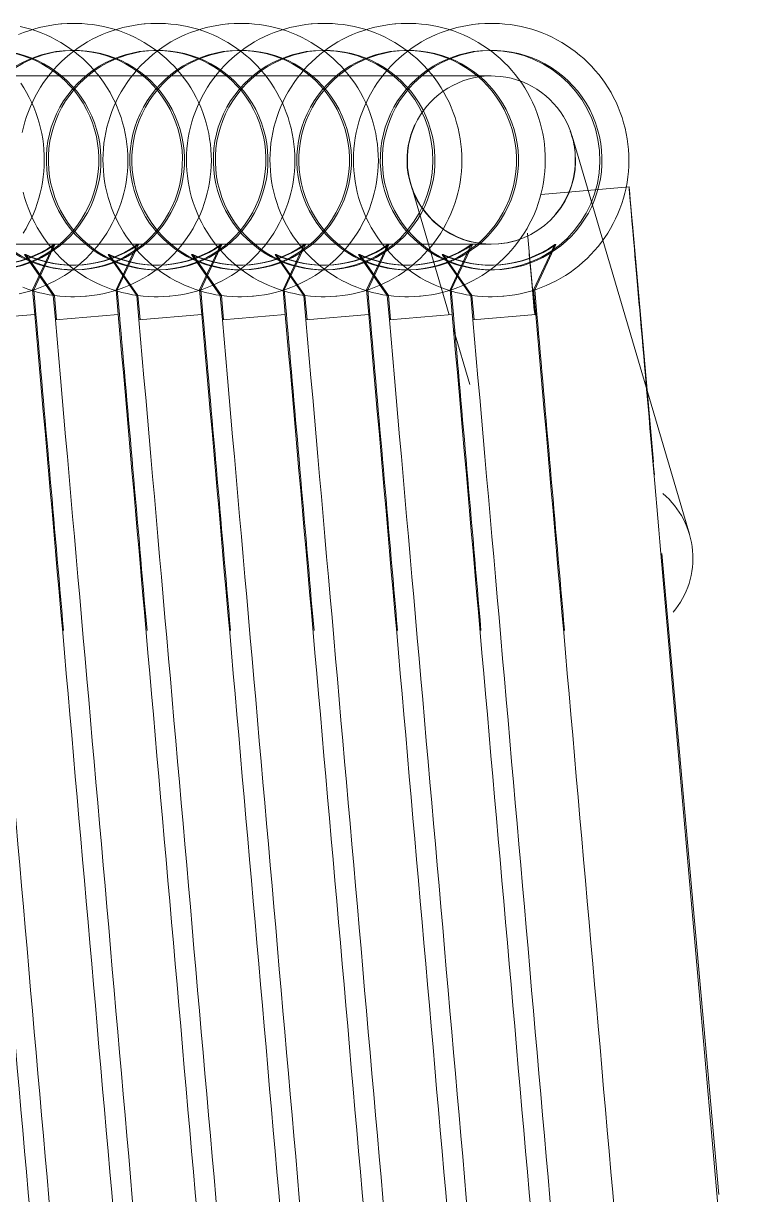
# Model space of a CAD drawing. Header units: metres. Extents: x 4238 to 4687, y -1 to 29.
# Drawn here: x 4322.9133 to 4322.948, y 16.8754 to 16.9311 of the extents above; entities that cross this region are included whole.
import ezdxf

# ---------------------------------------------------------------- set-up
doc = ezdxf.new("R2010")
doc.units = ezdxf.units.M
doc.layers.add('Q-SPCQ', color=91, linetype='Continuous', lineweight=5)

# ---------------------------------------------------------------- blocks, each defined once
blk = doc.blocks.new('Static Line_Sayfa_Metal Deck_Pan Mount - Up to 15 _ pitch - Max 2 Users-1847625-SECTION - GRIDS C4-C5')
at = {"layer": 'Q-SPCQ'}
for p, q in [((4322.915731, 16.931147), (4322.915643, 16.931147)), ((4322.919699, 16.931147), (4322.919611, 16.931147)), ((4322.923668, 16.931147), (4322.92358, 16.931147)), ((4322.927636, 16.931147), (4322.927548, 16.931147)), ((4322.931604, 16.931147), (4322.931517, 16.931147)), ((4322.935573, 16.931147), (4322.935485, 16.931147)), ((4322.93553, 16.928647), (4322.883939, 16.928647)), ((4322.944957, 16.90685), (4322.939382, 16.925779)), ((4322.931708, 16.923518), (4322.933541, 16.917294)), ((4322.942086, 16.923371), (4322.937899, 16.923004)), ((4322.94325, 16.910302), (4322.942245, 16.921606)), ((4322.937264, 16.92117), (4322.937608, 16.917306)), ((4322.883939, 16.920647), (4322.93553, 16.920647)), ((4322.913737, 16.918474), (4322.914741, 16.920628)), ((4322.914796, 16.920628), (4322.913792, 16.918474)), ((4322.914796, 16.920628), (4322.914741, 16.920628)), ((4322.917705, 16.918474), (4322.918709, 16.920628)), ((4322.918765, 16.920628), (4322.91776, 16.918474)), ((4322.918765, 16.920628), (4322.918709, 16.920628)), ((4322.921673, 16.918474), (4322.922678, 16.920628)), ((4322.922733, 16.920628), (4322.921729, 16.918474)), ((4322.922733, 16.920628), (4322.922678, 16.920628)), ((4322.925642, 16.918474), (4322.926646, 16.920628)), ((4322.926702, 16.920628), (4322.925697, 16.918474)), ((4322.926702, 16.920628), (4322.926646, 16.920628)), ((4322.92961, 16.918474), (4322.930614, 16.920628)), ((4322.93067, 16.920628), (4322.929666, 16.918474)), ((4322.93067, 16.920628), (4322.930614, 16.920628)), ((4322.933579, 16.918474), (4322.934583, 16.920628)), ((4322.934638, 16.920628), (4322.933634, 16.918474)), ((4322.934638, 16.920628), (4322.934583, 16.920628)), ((4322.937547, 16.918474), (4322.938551, 16.920628)), ((4322.938607, 16.920628), (4322.937602, 16.918474)), ((4322.938607, 16.920628), (4322.938551, 16.920628)), ((4322.913353, 16.920159), (4322.914716, 16.918212)), ((4322.913409, 16.920159), (4322.913353, 16.920159)), ((4322.914772, 16.918212), (4322.913409, 16.920159)), ((4322.917322, 16.920159), (4322.918685, 16.918212)), ((4322.917377, 16.920159), (4322.917322, 16.920159)), ((4322.91874, 16.918212), (4322.917377, 16.920159)), ((4322.92129, 16.920159), (4322.922653, 16.918212)), ((4322.921346, 16.920159), (4322.92129, 16.920159)), ((4322.922709, 16.918212), (4322.921346, 16.920159)), ((4322.925259, 16.920159), (4322.926622, 16.918212)), ((4322.925314, 16.920159), (4322.925259, 16.920159)), ((4322.926677, 16.918212), (4322.925314, 16.920159)), ((4322.929227, 16.920159), (4322.93059, 16.918212)), ((4322.929282, 16.920159), (4322.929227, 16.920159)), ((4322.930645, 16.918212), (4322.929282, 16.920159)), ((4322.933195, 16.920159), (4322.934558, 16.918212)), ((4322.933251, 16.920159), (4322.933195, 16.920159)), ((4322.934614, 16.918212), (4322.933251, 16.920159)), ((4322.913839, 16.917306), (4322.913737, 16.918474)), ((4322.913792, 16.918474), (4322.913737, 16.918474)), ((4322.913792, 16.918474), (4322.913894, 16.917306)), ((4322.914716, 16.918212), (4322.914819, 16.917045)), ((4322.914772, 16.918212), (4322.914716, 16.918212)), ((4322.914874, 16.917045), (4322.914772, 16.918212)), ((4322.915643, 16.918147), (4322.915731, 16.918147)), ((4322.917807, 16.917306), (4322.917705, 16.918474)), ((4322.91776, 16.918474), (4322.917705, 16.918474)), ((4322.91776, 16.918474), (4322.917863, 16.917306)), ((4322.918685, 16.918212), (4322.918787, 16.917045)), ((4322.91874, 16.918212), (4322.918685, 16.918212)), ((4322.918842, 16.917045), (4322.91874, 16.918212)), ((4322.919611, 16.918147), (4322.919699, 16.918147)), ((4322.921776, 16.917306), (4322.921673, 16.918474)), ((4322.921729, 16.918474), (4322.921673, 16.918474)), ((4322.921729, 16.918474), (4322.921831, 16.917306)), ((4322.922653, 16.918212), (4322.922755, 16.917045)), ((4322.922709, 16.918212), (4322.922653, 16.918212)), ((4322.922811, 16.917045), (4322.922709, 16.918212)), ((4322.92358, 16.918147), (4322.923668, 16.918147)), ((4322.925744, 16.917306), (4322.925642, 16.918474)), ((4322.925697, 16.918474), (4322.925642, 16.918474)), ((4322.925697, 16.918474), (4322.925799, 16.917306)), ((4322.926622, 16.918212), (4322.926724, 16.917045)), ((4322.926677, 16.918212), (4322.926622, 16.918212)), ((4322.926779, 16.917045), (4322.926677, 16.918212)), ((4322.927548, 16.918147), (4322.927636, 16.918147)), ((4322.929712, 16.917306), (4322.92961, 16.918474)), ((4322.929666, 16.918474), (4322.92961, 16.918474)), ((4322.929666, 16.918474), (4322.929768, 16.917306)), ((4322.93059, 16.918212), (4322.930692, 16.917045)), ((4322.930645, 16.918212), (4322.93059, 16.918212)), ((4322.930748, 16.917045), (4322.930645, 16.918212)), ((4322.931517, 16.918147), (4322.931604, 16.918147)), ((4322.933681, 16.917306), (4322.933579, 16.918474)), ((4322.933634, 16.918474), (4322.933579, 16.918474)), ((4322.933634, 16.918474), (4322.933736, 16.917306)), ((4322.934558, 16.918212), (4322.93466, 16.917045)), ((4322.934614, 16.918212), (4322.934558, 16.918212)), ((4322.934716, 16.917045), (4322.934614, 16.918212)), ((4322.935485, 16.918147), (4322.935573, 16.918147)), ((4322.937649, 16.917306), (4322.937547, 16.918474)), ((4322.937602, 16.918474), (4322.937547, 16.918474)), ((4322.937602, 16.918474), (4322.937705, 16.917306)), ((4322.91085, 16.917045), (4322.913839, 16.917306)), ((4322.914819, 16.917045), (4322.917807, 16.917306)), ((4322.918787, 16.917045), (4322.921776, 16.917306)), ((4322.922755, 16.917045), (4322.925744, 16.917306)), ((4322.926724, 16.917045), (4322.929712, 16.917306)), ((4322.930692, 16.917045), (4322.933681, 16.917306)), ((4322.93466, 16.917045), (4322.937649, 16.917306)), ((4322.933741, 16.916614), (4322.934518, 16.913979)), ((4322.943599, 16.905937), (4322.948, 16.855629)), ((4322.946349, 16.875448), (4322.943638, 16.905937))]:
    blk.add_line(p, q, dxfattribs=at)
at = {"layer": 'Q-SPCQ', "flags": 128}
for points in [[(4322.913289, 16.921175), (4322.913423, 16.921397), (4322.913549, 16.921625), (4322.913665, 16.921858), (4322.913772, 16.922095), (4322.913869, 16.922336), (4322.913957, 16.922581), (4322.914035, 16.922829), (4322.914102, 16.92308), (4322.91416, 16.923333), (4322.914207, 16.923589), (4322.914245, 16.923846), (4322.914271, 16.924105), (4322.914288, 16.924364), (4322.914294, 16.924624), (4322.91429, 16.924884), (4322.914275, 16.925144), (4322.91425, 16.925402), (4322.914215, 16.92566), (4322.914169, 16.925916), (4322.914113, 16.92617), (4322.914047, 16.926421), (4322.913971, 16.92667), (4322.913885, 16.926915), (4322.91379, 16.927157), (4322.913685, 16.927395), (4322.91357, 16.927628), (4322.913446, 16.927857), (4322.913313, 16.92808), (4322.913172, 16.928298)], [(4322.915076, 16.931122), (4322.914818, 16.931094), (4322.914561, 16.931056), (4322.914305, 16.931008), (4322.914052, 16.930949), (4322.913801, 16.930881), (4322.913554, 16.930802), (4322.913309, 16.930714), (4322.913068, 16.930615)], [(4322.913266, 16.918597), (4322.91351, 16.918507), (4322.913757, 16.918427), (4322.914008, 16.918356), (4322.91426, 16.918296), (4322.914516, 16.918246), (4322.914772, 16.918206), (4322.915031, 16.918176), (4322.91529, 16.918157), (4322.91555, 16.918148), (4322.915643, 16.918147)], [(4322.9131, 16.918286), (4322.913353, 16.918345), (4322.913604, 16.918413), (4322.913852, 16.918492), (4322.914096, 16.918581), (4322.914337, 16.918679), (4322.914574, 16.918786), (4322.914806, 16.918904), (4322.915033, 16.91903), (4322.915255, 16.919165), (4322.915472, 16.919309), (4322.915682, 16.919462), (4322.915886, 16.919623), (4322.916084, 16.919792), (4322.916275, 16.919968), (4322.916458, 16.920152), (4322.916634, 16.920344), (4322.916802, 16.920542), (4322.916962, 16.920747), (4322.917114, 16.920958), (4322.917257, 16.921175), (4322.917392, 16.921397), (4322.917517, 16.921625), (4322.917634, 16.921858), (4322.91774, 16.922095), (4322.917838, 16.922336), (4322.917925, 16.922581), (4322.918003, 16.922829), (4322.918071, 16.92308), (4322.918128, 16.923333), (4322.918176, 16.923589), (4322.918213, 16.923846), (4322.91824, 16.924105), (4322.918256, 16.924364), (4322.918262, 16.924624), (4322.918258, 16.924884), (4322.918243, 16.925144), (4322.918218, 16.925402), (4322.918183, 16.92566), (4322.918137, 16.925916), (4322.918082, 16.92617), (4322.918016, 16.926421), (4322.91794, 16.92667), (4322.917854, 16.926915), (4322.917758, 16.927157), (4322.917653, 16.927395), (4322.917538, 16.927628), (4322.917415, 16.927857), (4322.917282, 16.92808), (4322.91714, 16.928298), (4322.91699, 16.92851), (4322.916831, 16.928716), (4322.916664, 16.928916), (4322.91649, 16.929108), (4322.916307, 16.929294), (4322.916118, 16.929472), (4322.915922, 16.929642), (4322.915719, 16.929805), (4322.915509, 16.929959), (4322.915294, 16.930104), (4322.915073, 16.930241), (4322.914846, 16.930369), (4322.914615, 16.930488), (4322.914379, 16.930597), (4322.914139, 16.930697), (4322.913895, 16.930787), (4322.913648, 16.930868), (4322.913398, 16.930938), (4322.913145, 16.930998)], [(4322.919045, 16.931122), (4322.918786, 16.931094), (4322.918529, 16.931056), (4322.918274, 16.931008), (4322.91802, 16.930949), (4322.91777, 16.930881), (4322.917522, 16.930802), (4322.917277, 16.930714), (4322.917037, 16.930615), (4322.9168, 16.930508), (4322.916568, 16.930391), (4322.916341, 16.930264), (4322.916119, 16.930129), (4322.915902, 16.929985), (4322.915692, 16.929832), (4322.915488, 16.929671), (4322.91529, 16.929502), (4322.915099, 16.929326), (4322.914916, 16.929142), (4322.91474, 16.92895), (4322.914572, 16.928752), (4322.914411, 16.928547), (4322.91426, 16.928336), (4322.914116, 16.928119), (4322.913982, 16.927897), (4322.913857, 16.927669), (4322.91374, 16.927436), (4322.913633, 16.927199), (4322.913536, 16.926958), (4322.913449, 16.926713), (4322.913371, 16.926465), (4322.913303, 16.926214), (4322.913246, 16.925961)], [(4322.913292, 16.923124), (4322.913358, 16.922873), (4322.913434, 16.922624), (4322.91352, 16.922379), (4322.913616, 16.922137), (4322.913721, 16.921899), (4322.913835, 16.921666), (4322.913959, 16.921437), (4322.914092, 16.921214), (4322.914234, 16.920996), (4322.914384, 16.920784), (4322.914543, 16.920578), (4322.91471, 16.920378), (4322.914884, 16.920186), (4322.915066, 16.92), (4322.915256, 16.919822), (4322.915452, 16.919652), (4322.915655, 16.91949), (4322.915865, 16.919335), (4322.91608, 16.91919), (4322.916301, 16.919053), (4322.916528, 16.918925), (4322.916759, 16.918806), (4322.916995, 16.918697), (4322.917235, 16.918597), (4322.917478, 16.918507), (4322.917726, 16.918427), (4322.917976, 16.918356), (4322.918229, 16.918296), (4322.918484, 16.918246), (4322.918741, 16.918206), (4322.918999, 16.918176), (4322.919258, 16.918157), (4322.919518, 16.918148), (4322.919611, 16.918147)], [(4322.915643, 16.931147), (4322.915383, 16.931142), (4322.915124, 16.931126), (4322.915076, 16.931122)], [(4322.916297, 16.918172), (4322.916556, 16.9182), (4322.916813, 16.918238), (4322.917068, 16.918286), (4322.917322, 16.918345), (4322.917572, 16.918413), (4322.91782, 16.918492), (4322.918065, 16.918581), (4322.918305, 16.918679), (4322.918542, 16.918786), (4322.918774, 16.918904), (4322.919001, 16.91903), (4322.919223, 16.919165), (4322.91944, 16.919309), (4322.91965, 16.919462), (4322.919855, 16.919623), (4322.920052, 16.919792), (4322.920243, 16.919968), (4322.920426, 16.920152), (4322.920602, 16.920344), (4322.920771, 16.920542), (4322.920931, 16.920747), (4322.921083, 16.920958), (4322.921226, 16.921175), (4322.92136, 16.921397), (4322.921486, 16.921625), (4322.921602, 16.921858), (4322.921709, 16.922095), (4322.921806, 16.922336), (4322.921894, 16.922581), (4322.921971, 16.922829), (4322.922039, 16.92308), (4322.922097, 16.923333), (4322.922144, 16.923589), (4322.922181, 16.923846), (4322.922208, 16.924105), (4322.922225, 16.924364), (4322.922231, 16.924624), (4322.922227, 16.924884), (4322.922212, 16.925144), (4322.922187, 16.925402), (4322.922151, 16.92566), (4322.922106, 16.925916), (4322.92205, 16.92617), (4322.921984, 16.926421), (4322.921908, 16.92667), (4322.921822, 16.926915), (4322.921727, 16.927157), (4322.921621, 16.927395), (4322.921507, 16.927628), (4322.921383, 16.927857), (4322.92125, 16.92808), (4322.921108, 16.928298), (4322.920958, 16.92851), (4322.920799, 16.928716), (4322.920633, 16.928916), (4322.920458, 16.929108), (4322.920276, 16.929294), (4322.920086, 16.929472), (4322.91989, 16.929642), (4322.919687, 16.929805), (4322.919477, 16.929959), (4322.919262, 16.930104), (4322.919041, 16.930241), (4322.918815, 16.930369), (4322.918583, 16.930488), (4322.918348, 16.930597), (4322.918108, 16.930697), (4322.917864, 16.930787), (4322.917616, 16.930868), (4322.917366, 16.930938), (4322.917113, 16.930998), (4322.916858, 16.931049), (4322.916601, 16.931088), (4322.916343, 16.931118), (4322.916084, 16.931137), (4322.915824, 16.931146), (4322.915731, 16.931147)], [(4322.923013, 16.931122), (4322.922755, 16.931094), (4322.922498, 16.931056), (4322.922242, 16.931008), (4322.921989, 16.930949), (4322.921738, 16.930881), (4322.92149, 16.930802), (4322.921246, 16.930714), (4322.921005, 16.930615), (4322.920768, 16.930508), (4322.920536, 16.930391), (4322.920309, 16.930264), (4322.920087, 16.930129), (4322.919871, 16.929985), (4322.91966, 16.929832), (4322.919456, 16.929671), (4322.919258, 16.929502), (4322.919068, 16.929326), (4322.918884, 16.929142), (4322.918708, 16.92895), (4322.91854, 16.928752), (4322.91838, 16.928547), (4322.918228, 16.928336), (4322.918085, 16.928119), (4322.91795, 16.927897), (4322.917825, 16.927669), (4322.917709, 16.927436), (4322.917602, 16.927199), (4322.917505, 16.926958), (4322.917417, 16.926713), (4322.917339, 16.926465), (4322.917272, 16.926214), (4322.917214, 16.925961), (4322.917166, 16.925705), (4322.917129, 16.925448), (4322.917102, 16.925189), (4322.917086, 16.92493), (4322.91708, 16.92467), (4322.917084, 16.92441), (4322.917099, 16.92415), (4322.917124, 16.923892), (4322.917159, 16.923634), (4322.917205, 16.923378), (4322.917261, 16.923124), (4322.917327, 16.922873), (4322.917403, 16.922624), (4322.917488, 16.922379), (4322.917584, 16.922137), (4322.917689, 16.921899), (4322.917804, 16.921666), (4322.917928, 16.921437), (4322.91806, 16.921214), (4322.918202, 16.920996), (4322.918352, 16.920784), (4322.918511, 16.920578), (4322.918678, 16.920378), (4322.918853, 16.920186), (4322.919035, 16.92), (4322.919224, 16.919822), (4322.919421, 16.919652), (4322.919624, 16.91949), (4322.919833, 16.919335), (4322.920048, 16.91919), (4322.92027, 16.919053), (4322.920496, 16.918925), (4322.920727, 16.918806), (4322.920963, 16.918697), (4322.921203, 16.918597), (4322.921447, 16.918507), (4322.921694, 16.918427), (4322.921944, 16.918356), (4322.922197, 16.918296), (4322.922452, 16.918246), (4322.922709, 16.918206), (4322.922968, 16.918176), (4322.923227, 16.918157), (4322.923487, 16.918148), (4322.92358, 16.918147)], [(4322.919611, 16.931147), (4322.919351, 16.931142), (4322.919092, 16.931126), (4322.919045, 16.931122)], [(4322.920266, 16.918172), (4322.920524, 16.9182), (4322.920781, 16.918238), (4322.921037, 16.918286), (4322.92129, 16.918345), (4322.921541, 16.918413), (4322.921789, 16.918492), (4322.922033, 16.918581), (4322.922274, 16.918679), (4322.92251, 16.918786), (4322.922743, 16.918904), (4322.92297, 16.91903), (4322.923192, 16.919165), (4322.923408, 16.919309), (4322.923619, 16.919462), (4322.923823, 16.919623), (4322.924021, 16.919792), (4322.924211, 16.919968), (4322.924395, 16.920152), (4322.924571, 16.920344), (4322.924739, 16.920542), (4322.924899, 16.920747), (4322.925051, 16.920958), (4322.925194, 16.921175), (4322.925329, 16.921397), (4322.925454, 16.921625), (4322.92557, 16.921858), (4322.925677, 16.922095), (4322.925774, 16.922336), (4322.925862, 16.922581), (4322.92594, 16.922829), (4322.926007, 16.92308), (4322.926065, 16.923333), (4322.926113, 16.923589), (4322.92615, 16.923846), (4322.926177, 16.924105), (4322.926193, 16.924364), (4322.926199, 16.924624), (4322.926195, 16.924884), (4322.92618, 16.925144), (4322.926155, 16.925402), (4322.92612, 16.92566), (4322.926074, 16.925916), (4322.926018, 16.92617), (4322.925952, 16.926421), (4322.925876, 16.92667), (4322.925791, 16.926915), (4322.925695, 16.927157), (4322.92559, 16.927395), (4322.925475, 16.927628), (4322.925351, 16.927857), (4322.925219, 16.92808), (4322.925077, 16.928298), (4322.924927, 16.92851), (4322.924768, 16.928716), (4322.924601, 16.928916), (4322.924426, 16.929108), (4322.924244, 16.929294), (4322.924055, 16.929472), (4322.923858, 16.929642), (4322.923655, 16.929805), (4322.923446, 16.929959), (4322.92323, 16.930104), (4322.923009, 16.930241), (4322.922783, 16.930369), (4322.922552, 16.930488), (4322.922316, 16.930597), (4322.922076, 16.930697), (4322.921832, 16.930787), (4322.921585, 16.930868), (4322.921335, 16.930938), (4322.921082, 16.930998), (4322.920827, 16.931049), (4322.92057, 16.931088), (4322.920311, 16.931118), (4322.920052, 16.931137), (4322.919792, 16.931146), (4322.919699, 16.931147)], [(4322.926982, 16.931122), (4322.926723, 16.931094), (4322.926466, 16.931056), (4322.926211, 16.931008), (4322.925957, 16.930949), (4322.925706, 16.930881), (4322.925459, 16.930802), (4322.925214, 16.930714), (4322.924973, 16.930615), (4322.924737, 16.930508), (4322.924505, 16.930391), (4322.924278, 16.930264), (4322.924055, 16.930129), (4322.923839, 16.929985), (4322.923629, 16.929832), (4322.923424, 16.929671), (4322.923227, 16.929502), (4322.923036, 16.929326), (4322.922853, 16.929142), (4322.922677, 16.92895), (4322.922508, 16.928752), (4322.922348, 16.928547), (4322.922196, 16.928336), (4322.922053, 16.928119), (4322.921919, 16.927897), (4322.921793, 16.927669), (4322.921677, 16.927436), (4322.92157, 16.927199), (4322.921473, 16.926958), (4322.921385, 16.926713), (4322.921308, 16.926465), (4322.92124, 16.926214), (4322.921182, 16.925961), (4322.921135, 16.925705), (4322.921098, 16.925448), (4322.921071, 16.925189), (4322.921054, 16.92493), (4322.921048, 16.92467), (4322.921052, 16.92441), (4322.921067, 16.92415), (4322.921092, 16.923892), (4322.921128, 16.923634), (4322.921173, 16.923378), (4322.921229, 16.923124), (4322.921295, 16.922873), (4322.921371, 16.922624), (4322.921457, 16.922379), (4322.921552, 16.922137), (4322.921658, 16.921899), (4322.921772, 16.921666), (4322.921896, 16.921437), (4322.922029, 16.921214), (4322.922171, 16.920996), (4322.922321, 16.920784), (4322.92248, 16.920578), (4322.922646, 16.920378), (4322.922821, 16.920186), (4322.923003, 16.92), (4322.923193, 16.919822), (4322.923389, 16.919652), (4322.923592, 16.91949), (4322.923801, 16.919335), (4322.924017, 16.91919), (4322.924238, 16.919053), (4322.924464, 16.918925), (4322.924696, 16.918806), (4322.924931, 16.918697), (4322.925171, 16.918597), (4322.925415, 16.918507), (4322.925663, 16.918427), (4322.925913, 16.918356), (4322.926166, 16.918296), (4322.926421, 16.918246), (4322.926678, 16.918206), (4322.926936, 16.918176), (4322.927195, 16.918157), (4322.927455, 16.918148), (4322.927548, 16.918147)], [(4322.92358, 16.931147), (4322.92332, 16.931142), (4322.92306, 16.931126), (4322.923013, 16.931122)], [(4322.924234, 16.918172), (4322.924493, 16.9182), (4322.92475, 16.918238), (4322.925005, 16.918286), (4322.925259, 16.918345), (4322.925509, 16.918413), (4322.925757, 16.918492), (4322.926002, 16.918581), (4322.926242, 16.918679), (4322.926479, 16.918786), (4322.926711, 16.918904), (4322.926938, 16.91903), (4322.92716, 16.919165), (4322.927377, 16.919309), (4322.927587, 16.919462), (4322.927791, 16.919623), (4322.927989, 16.919792), (4322.92818, 16.919968), (4322.928363, 16.920152), (4322.928539, 16.920344), (4322.928707, 16.920542), (4322.928868, 16.920747), (4322.929019, 16.920958), (4322.929163, 16.921175), (4322.929297, 16.921397), (4322.929422, 16.921625), (4322.929539, 16.921858), (4322.929646, 16.922095), (4322.929743, 16.922336), (4322.92983, 16.922581), (4322.929908, 16.922829), (4322.929976, 16.92308), (4322.930033, 16.923333), (4322.930081, 16.923589), (4322.930118, 16.923846), (4322.930145, 16.924105), (4322.930161, 16.924364), (4322.930168, 16.924624), (4322.930163, 16.924884), (4322.930149, 16.925144), (4322.930124, 16.925402), (4322.930088, 16.92566), (4322.930043, 16.925916), (4322.929987, 16.92617), (4322.929921, 16.926421), (4322.929845, 16.92667), (4322.929759, 16.926915), (4322.929663, 16.927157), (4322.929558, 16.927395), (4322.929444, 16.927628), (4322.92932, 16.927857), (4322.929187, 16.92808), (4322.929045, 16.928298), (4322.928895, 16.92851), (4322.928736, 16.928716), (4322.928569, 16.928916), (4322.928395, 16.929108), (4322.928213, 16.929294), (4322.928023, 16.929472), (4322.927827, 16.929642), (4322.927624, 16.929805), (4322.927414, 16.929959), (4322.927199, 16.930104), (4322.926978, 16.930241), (4322.926751, 16.930369), (4322.92652, 16.930488), (4322.926284, 16.930597), (4322.926044, 16.930697), (4322.9258, 16.930787), (4322.925553, 16.930868), (4322.925303, 16.930938), (4322.92505, 16.930998), (4322.924795, 16.931049), (4322.924538, 16.931088), (4322.92428, 16.931118), (4322.924021, 16.931137), (4322.923761, 16.931146), (4322.923668, 16.931147)], [(4322.93095, 16.931122), (4322.930692, 16.931094), (4322.930434, 16.931056), (4322.930179, 16.931008), (4322.929926, 16.930949), (4322.929675, 16.930881), (4322.929427, 16.930802), (4322.929183, 16.930714), (4322.928942, 16.930615), (4322.928705, 16.930508), (4322.928473, 16.930391), (4322.928246, 16.930264), (4322.928024, 16.930129), (4322.927807, 16.929985), (4322.927597, 16.929832), (4322.927393, 16.929671), (4322.927195, 16.929502), (4322.927004, 16.929326), (4322.926821, 16.929142), (4322.926645, 16.92895), (4322.926477, 16.928752), (4322.926317, 16.928547), (4322.926165, 16.928336), (4322.926022, 16.928119), (4322.925887, 16.927897), (4322.925762, 16.927669), (4322.925645, 16.927436), (4322.925539, 16.927199), (4322.925441, 16.926958), (4322.925354, 16.926713), (4322.925276, 16.926465), (4322.925208, 16.926214), (4322.925151, 16.925961), (4322.925103, 16.925705), (4322.925066, 16.925448), (4322.925039, 16.925189), (4322.925023, 16.92493), (4322.925017, 16.92467), (4322.925021, 16.92441), (4322.925036, 16.92415), (4322.925061, 16.923892), (4322.925096, 16.923634), (4322.925142, 16.923378), (4322.925197, 16.923124), (4322.925263, 16.922873), (4322.925339, 16.922624), (4322.925425, 16.922379), (4322.925521, 16.922137), (4322.925626, 16.921899), (4322.92574, 16.921666), (4322.925864, 16.921437), (4322.925997, 16.921214), (4322.926139, 16.920996), (4322.926289, 16.920784), (4322.926448, 16.920578), (4322.926615, 16.920378), (4322.926789, 16.920186), (4322.926971, 16.92), (4322.927161, 16.919822), (4322.927357, 16.919652), (4322.92756, 16.91949), (4322.92777, 16.919335), (4322.927985, 16.91919), (4322.928206, 16.919053), (4322.928433, 16.918925), (4322.928664, 16.918806), (4322.9289, 16.918697), (4322.92914, 16.918597), (4322.929384, 16.918507), (4322.929631, 16.918427), (4322.929881, 16.918356), (4322.930134, 16.918296), (4322.930389, 16.918246), (4322.930646, 16.918206), (4322.930904, 16.918176), (4322.931164, 16.918157), (4322.931423, 16.918148), (4322.931517, 16.918147)], [(4322.927548, 16.931147), (4322.927288, 16.931142), (4322.927029, 16.931126), (4322.926982, 16.931122)], [(4322.928203, 16.918172), (4322.928461, 16.9182), (4322.928718, 16.918238), (4322.928974, 16.918286), (4322.929227, 16.918345), (4322.929478, 16.918413), (4322.929725, 16.918492), (4322.92997, 16.918581), (4322.930211, 16.918679), (4322.930447, 16.918786), (4322.930679, 16.918904), (4322.930907, 16.91903), (4322.931129, 16.919165), (4322.931345, 16.919309), (4322.931556, 16.919462), (4322.93176, 16.919623), (4322.931957, 16.919792), (4322.932148, 16.919968), (4322.932332, 16.920152), (4322.932508, 16.920344), (4322.932676, 16.920542), (4322.932836, 16.920747), (4322.932988, 16.920958), (4322.933131, 16.921175), (4322.933265, 16.921397), (4322.933391, 16.921625), (4322.933507, 16.921858), (4322.933614, 16.922095), (4322.933711, 16.922336), (4322.933799, 16.922581), (4322.933876, 16.922829), (4322.933944, 16.92308), (4322.934002, 16.923333), (4322.934049, 16.923589), (4322.934086, 16.923846), (4322.934113, 16.924105), (4322.93413, 16.924364), (4322.934136, 16.924624), (4322.934132, 16.924884), (4322.934117, 16.925144), (4322.934092, 16.925402), (4322.934057, 16.92566), (4322.934011, 16.925916), (4322.933955, 16.92617), (4322.933889, 16.926421), (4322.933813, 16.92667), (4322.933727, 16.926915), (4322.933632, 16.927157), (4322.933527, 16.927395), (4322.933412, 16.927628), (4322.933288, 16.927857), (4322.933155, 16.92808), (4322.933014, 16.928298), (4322.932863, 16.92851), (4322.932705, 16.928716), (4322.932538, 16.928916), (4322.932363, 16.929108), (4322.932181, 16.929294), (4322.931992, 16.929472), (4322.931795, 16.929642), (4322.931592, 16.929805), (4322.931383, 16.929959), (4322.931167, 16.930104), (4322.930946, 16.930241), (4322.93072, 16.930369), (4322.930489, 16.930488), (4322.930253, 16.930597), (4322.930013, 16.930697), (4322.929769, 16.930787), (4322.929522, 16.930868), (4322.929271, 16.930938), (4322.929018, 16.930998), (4322.928763, 16.931049), (4322.928506, 16.931088), (4322.928248, 16.931118), (4322.927989, 16.931137), (4322.927729, 16.931146), (4322.927636, 16.931147)], [(4322.934918, 16.931122), (4322.93466, 16.931094), (4322.934403, 16.931056), (4322.934147, 16.931008), (4322.933894, 16.930949), (4322.933643, 16.930881), (4322.933395, 16.930802), (4322.933151, 16.930714), (4322.93291, 16.930615), (4322.932674, 16.930508), (4322.932442, 16.930391), (4322.932214, 16.930264), (4322.931992, 16.930129), (4322.931776, 16.929985), (4322.931565, 16.929832), (4322.931361, 16.929671), (4322.931164, 16.929502), (4322.930973, 16.929326), (4322.930789, 16.929142), (4322.930613, 16.92895), (4322.930445, 16.928752), (4322.930285, 16.928547), (4322.930133, 16.928336), (4322.92999, 16.928119), (4322.929856, 16.927897), (4322.92973, 16.927669), (4322.929614, 16.927436), (4322.929507, 16.927199), (4322.92941, 16.926958), (4322.929322, 16.926713), (4322.929244, 16.926465), (4322.929177, 16.926214), (4322.929119, 16.925961), (4322.929072, 16.925705), (4322.929034, 16.925448), (4322.929008, 16.925189), (4322.928991, 16.92493), (4322.928985, 16.92467), (4322.928989, 16.92441), (4322.929004, 16.92415), (4322.929029, 16.923892), (4322.929064, 16.923634), (4322.92911, 16.923378), (4322.929166, 16.923124), (4322.929232, 16.922873), (4322.929308, 16.922624), (4322.929394, 16.922379), (4322.929489, 16.922137), (4322.929594, 16.921899), (4322.929709, 16.921666), (4322.929833, 16.921437), (4322.929966, 16.921214), (4322.930107, 16.920996), (4322.930258, 16.920784), (4322.930416, 16.920578), (4322.930583, 16.920378), (4322.930758, 16.920186), (4322.93094, 16.92), (4322.931129, 16.919822), (4322.931326, 16.919652), (4322.931529, 16.91949), (4322.931738, 16.919335), (4322.931954, 16.91919), (4322.932175, 16.919053), (4322.932401, 16.918925), (4322.932632, 16.918806), (4322.932868, 16.918697), (4322.933108, 16.918597), (4322.933352, 16.918507), (4322.933599, 16.918427), (4322.93385, 16.918356), (4322.934102, 16.918296), (4322.934358, 16.918246), (4322.934614, 16.918206), (4322.934873, 16.918176), (4322.935132, 16.918157), (4322.935392, 16.918148), (4322.935485, 16.918147)], [(4322.931517, 16.931147), (4322.931257, 16.931142), (4322.930997, 16.931126), (4322.93095, 16.931122)], [(4322.932171, 16.918172), (4322.932429, 16.9182), (4322.932687, 16.918238), (4322.932942, 16.918286), (4322.933195, 16.918345), (4322.933446, 16.918413), (4322.933694, 16.918492), (4322.933938, 16.918581), (4322.934179, 16.918679), (4322.934416, 16.918786), (4322.934648, 16.918904), (4322.934875, 16.91903), (4322.935097, 16.919165), (4322.935313, 16.919309), (4322.935524, 16.919462), (4322.935728, 16.919623), (4322.935926, 16.919792), (4322.936116, 16.919968), (4322.9363, 16.920152), (4322.936476, 16.920344), (4322.936644, 16.920542), (4322.936804, 16.920747), (4322.936956, 16.920958), (4322.937099, 16.921175), (4322.937234, 16.921397), (4322.937359, 16.921625), (4322.937475, 16.921858), (4322.937582, 16.922095), (4322.93768, 16.922336), (4322.937767, 16.922581), (4322.937845, 16.922829), (4322.937913, 16.92308), (4322.93797, 16.923333), (4322.938018, 16.923589), (4322.938055, 16.923846), (4322.938082, 16.924105), (4322.938098, 16.924364), (4322.938104, 16.924624), (4322.9381, 16.924884), (4322.938085, 16.925144), (4322.93806, 16.925402), (4322.938025, 16.92566), (4322.937979, 16.925916), (4322.937923, 16.92617), (4322.937858, 16.926421), (4322.937782, 16.92667), (4322.937696, 16.926915), (4322.9376, 16.927157), (4322.937495, 16.927395), (4322.93738, 16.927628), (4322.937257, 16.927857), (4322.937124, 16.92808), (4322.936982, 16.928298), (4322.936832, 16.92851), (4322.936673, 16.928716), (4322.936506, 16.928916), (4322.936332, 16.929108), (4322.936149, 16.929294), (4322.93596, 16.929472), (4322.935764, 16.929642), (4322.93556, 16.929805), (4322.935351, 16.929959), (4322.935136, 16.930104), (4322.934915, 16.930241), (4322.934688, 16.930369), (4322.934457, 16.930488), (4322.934221, 16.930597), (4322.933981, 16.930697), (4322.933737, 16.930787), (4322.93349, 16.930868), (4322.93324, 16.930938), (4322.932987, 16.930998), (4322.932732, 16.931049), (4322.932475, 16.931088), (4322.932217, 16.931118), (4322.931957, 16.931137), (4322.931698, 16.931146), (4322.931604, 16.931147)], [(4322.935485, 16.931147), (4322.935225, 16.931142), (4322.934965, 16.931126), (4322.934918, 16.931122)], [(4322.936139, 16.918172), (4322.936398, 16.9182), (4322.936655, 16.918238), (4322.93691, 16.918286), (4322.937164, 16.918345), (4322.937414, 16.918413), (4322.937662, 16.918492), (4322.937907, 16.918581), (4322.938147, 16.918679), (4322.938384, 16.918786), (4322.938616, 16.918904), (4322.938843, 16.91903), (4322.939065, 16.919165), (4322.939282, 16.919309), (4322.939492, 16.919462), (4322.939697, 16.919623), (4322.939894, 16.919792), (4322.940085, 16.919968), (4322.940268, 16.920152), (4322.940444, 16.920344), (4322.940613, 16.920542), (4322.940773, 16.920747), (4322.940924, 16.920958), (4322.941068, 16.921175), (4322.941202, 16.921397), (4322.941328, 16.921625), (4322.941444, 16.921858), (4322.941551, 16.922095), (4322.941648, 16.922336), (4322.941736, 16.922581), (4322.941813, 16.922829), (4322.941881, 16.92308), (4322.941939, 16.923333), (4322.941986, 16.923589), (4322.942023, 16.923846), (4322.94205, 16.924105), (4322.942067, 16.924364), (4322.942073, 16.924624), (4322.942068, 16.924884), (4322.942054, 16.925144), (4322.942029, 16.925402), (4322.941993, 16.92566), (4322.941948, 16.925916), (4322.941892, 16.92617), (4322.941826, 16.926421), (4322.94175, 16.92667), (4322.941664, 16.926915), (4322.941569, 16.927157), (4322.941463, 16.927395), (4322.941349, 16.927628), (4322.941225, 16.927857), (4322.941092, 16.92808), (4322.94095, 16.928298), (4322.9408, 16.92851), (4322.940641, 16.928716), (4322.940475, 16.928916), (4322.9403, 16.929108), (4322.940118, 16.929294), (4322.939928, 16.929472), (4322.939732, 16.929642), (4322.939529, 16.929805), (4322.939319, 16.929959), (4322.939104, 16.930104), (4322.938883, 16.930241), (4322.938657, 16.930369), (4322.938425, 16.930488), (4322.938189, 16.930597), (4322.937949, 16.930697), (4322.937706, 16.930787), (4322.937458, 16.930868), (4322.937208, 16.930938), (4322.936955, 16.930998), (4322.9367, 16.931049), (4322.936443, 16.931088), (4322.936185, 16.931118), (4322.935926, 16.931137), (4322.935666, 16.931146), (4322.935573, 16.931147)], [(4322.915731, 16.918147), (4322.915991, 16.918152), (4322.91625, 16.918168), (4322.916297, 16.918172)], [(4322.919699, 16.918147), (4322.919959, 16.918152), (4322.920219, 16.918168), (4322.920266, 16.918172)], [(4322.923668, 16.918147), (4322.923928, 16.918152), (4322.924187, 16.918168), (4322.924234, 16.918172)], [(4322.927636, 16.918147), (4322.927896, 16.918152), (4322.928155, 16.918168), (4322.928203, 16.918172)], [(4322.931604, 16.918147), (4322.931864, 16.918152), (4322.932124, 16.918168), (4322.932171, 16.918172)], [(4322.935573, 16.918147), (4322.935833, 16.918152), (4322.936092, 16.918168), (4322.936139, 16.918172)]]:
    blk.add_lwpolyline(points, dxfattribs=at)
at = {"layer": 'Q-SPCQ'}
for centre, major_axis, ratio, start_param, end_param in [((4322.915638, 16.924647), (-0.000002, 0.005219), 1, 0.086955, 3.228548), ((4322.915735, 16.924647), (-0.000003, 0.005219), 1, 0.086625, 3.228217), ((4322.91167, 16.924647), (0, 0.005219), 1, 3.228859, 6.370452), ((4322.911767, 16.924647), (0, 0.005219), 1, 3.228859, 6.370452), ((4322.919607, 16.924647), (-0.000002, 0.005219), 1, 0.086955, 3.228548), ((4322.919704, 16.924647), (0, 0.005219), 1, 0.087266, 3.228859), ((4322.915638, 16.924647), (0, 0.005219), 1, 3.228859, 6.370452), ((4322.915735, 16.924647), (0, 0.005219), 1, 3.228859, 6.370452), ((4322.923575, 16.924647), (0, 0.005219), 1, 0.087266, 3.228859), ((4322.923672, 16.924647), (-0.000002, 0.005219), 1, 0.086955, 3.228548), ((4322.919607, 16.924647), (0, 0.005219), 1, 3.228859, 6.370452), ((4322.919704, 16.924647), (0, 0.005219), 1, 3.228859, 6.370452), ((4322.927544, 16.924647), (0, 0.005219), 1, 0.087266, 3.228859), ((4322.927641, 16.924647), (0, 0.005219), 1, 0.087266, 3.228859), ((4322.923575, 16.924647), (0, 0.005219), 1, 3.228859, 6.370452), ((4322.923672, 16.924647), (-0.000002, 0.005219), 1, 3.228549, 6.370142), ((4322.931512, 16.924647), (0, 0.005219), 1, 0.087266, 3.228859), ((4322.931609, 16.924647), (0, 0.005219), 1, 0.087266, 3.228859), ((4322.927544, 16.924647), (-0.000002, 0.005219), 1, 3.228548, 6.37014), ((4322.927641, 16.924647), (0, 0.005219), 1, 3.228859, 6.370452), ((4322.93548, 16.924647), (0, 0.005219), 1, 0.087266, 3.228859), ((4322.935577, 16.924647), (0, 0.005219), 1, 0.087266, 3.228859), ((4322.931512, 16.924647), (0, 0.005219), 1, 3.228859, 6.370452), ((4322.931609, 16.924647), (0, 0.005219), 1, 3.228859, 6.370452), ((4322.93548, 16.924647), (-0.000002, 0.005219), 1, 3.228518, 6.37011), ((4322.935577, 16.924647), (-0.000001, 0.005219), 1, 3.22858, 6.370173), ((4322.935545, 16.924648), (0, 0.004), 1, 4.799655, 7.941248), ((4322.93553, 16.924647), (0, 0.004), 1, 1.134464, 1.658063), ((4322.93553, 16.924647), (0, 0.004), 1, 4.799655, 5.061455), ((4322.935545, 16.924648), (0, 0.004), 1, 1.658063, 4.799655), ((4322.93553, 16.924647), (-0.000001, 0.004), 1, 4.013945, 4.799343), ((4322.93553, 16.924647), (0, 0.004), 1, 1.658063, 2.96706), ((4322.943611, 16.905937), (-0.001525, 0.017433), 0.00069, 5.829339, 7.853921), ((4322.93553, 16.924647), (0, 0.004), 1, 3.228859, 3.490659), ((4322.911661, 16.924983), (0, 0.005334), 1, 2.700692, 3.757026), ((4322.911717, 16.924983), (0, 0.005334), 1, 2.700692, 3.757026), ((4322.91563, 16.924983), (0, 0.005334), 1, 2.700692, 3.757026), ((4322.915685, 16.924983), (0, 0.005334), 1, 2.700692, 3.757026), ((4322.919598, 16.924983), (0, 0.005334), 1, 2.700692, 3.757026), ((4322.919654, 16.924983), (0, 0.005334), 1, 2.700692, 3.757026), ((4322.923567, 16.924983), (0, 0.005334), 1, 2.700692, 3.757026), ((4322.923622, 16.924983), (0, 0.005334), 1, 2.700692, 3.757026), ((4322.927535, 16.924983), (0, 0.005334), 1, 2.700692, 3.757026), ((4322.92759, 16.924983), (0, 0.005334), 1, 2.700692, 3.757026), ((4322.931503, 16.924983), (0, 0.005334), 1, 2.700692, 3.757026), ((4322.931559, 16.924983), (0, 0.005334), 1, 2.700692, 3.757026), ((4322.935472, 16.924983), (0, 0.005334), 1, 2.700692, 3.757026), ((4322.935527, 16.924983), (0, 0.005334), 1, 2.700692, 3.757026), ((4322.93863, 16.905501), (-0.001525, 0.017433), 0.00069, 0.558445, 0.811518), ((4322.912529, 16.886424), (-0.006101, 0.069734), 0.00069, 4.253546, 5.171111), ((4322.913509, 16.886163), (-0.006101, 0.069734), 0.00069, 4.253546, 5.171111), ((4322.916497, 16.886424), (-0.006101, 0.069734), 0.00069, 4.253546, 5.171111), ((4322.91664, 16.886424), (-0.006101, 0.069734), 0.00069, 1.111953, 1.341345), ((4322.917477, 16.886163), (-0.006101, 0.069734), 0.00069, 4.253546, 5.171111), ((4322.920465, 16.886424), (-0.006101, 0.069734), 0.00069, 4.253546, 5.171111), ((4322.920608, 16.886424), (-0.006101, 0.069734), 0.00069, 1.111953, 1.341345), ((4322.921445, 16.886163), (-0.006101, 0.069734), 0.00069, 4.253546, 5.171111), ((4322.924434, 16.886424), (-0.006101, 0.069734), 0.00069, 4.253546, 5.171111), ((4322.924576, 16.886424), (-0.006101, 0.069734), 0.00069, 1.111953, 1.341345), ((4322.925414, 16.886163), (-0.006101, 0.069734), 0.00069, 4.253546, 5.171111), ((4322.928402, 16.886424), (-0.006101, 0.069734), 0.00069, 4.253546, 5.171111), ((4322.928545, 16.886424), (-0.006101, 0.069734), 0.00069, 1.111953, 1.341345), ((4322.929382, 16.886163), (-0.006101, 0.069734), 0.00069, 4.253546, 5.171111), ((4322.932371, 16.886424), (-0.006101, 0.069734), 0.00069, 4.253546, 5.171111), ((4322.932513, 16.886424), (-0.006101, 0.069734), 0.00069, 1.111953, 1.341345), ((4322.93335, 16.886163), (-0.006101, 0.069734), 0.00069, 4.253546, 5.171111), ((4322.936339, 16.886424), (-0.006101, 0.069734), 0.00069, 4.253546, 5.171111), ((4322.936481, 16.886424), (-0.006101, 0.069734), 0.00069, 1.111953, 1.341345), ((4322.937319, 16.886163), (-0.006101, 0.069734), 0.00069, 4.253546, 5.171111), ((4322.940307, 16.886424), (-0.006101, 0.069734), 0.00069, 4.253546, 5.171111), ((4322.94045, 16.886424), (-0.006101, 0.069734), 0.00069, 1.111953, 1.341345), ((4322.943611, 16.905937), (-0.000654, 0.007471), 0.00069, 0, 1.047137), ((4322.943611, 16.905937), (-0.000654, 0.007471), 0.00069, 5.235927, 6.283125), ((4322.94112, 16.905719), (0, 0.004), 1, 4.799655, 5.585054), ((4322.94112, 16.905719), (0, 0.004), 1, 4.014257, 4.799655)]:
    blk.add_ellipse(centre, major_axis=major_axis, ratio=ratio, start_param=start_param, end_param=end_param, dxfattribs=at)

msp = doc.modelspace()

# ---------------------------------------------------------------- block references
at = {"layer": 'Q-SPCQ'}
msp.add_blockref('Static Line_Sayfa_Metal Deck_Pan Mount - Up to 15 _ pitch - Max 2 Users-1847625-SECTION - GRIDS C4-C5', (0, 0), dxfattribs=at)

doc.saveas('drawing.dxf')
